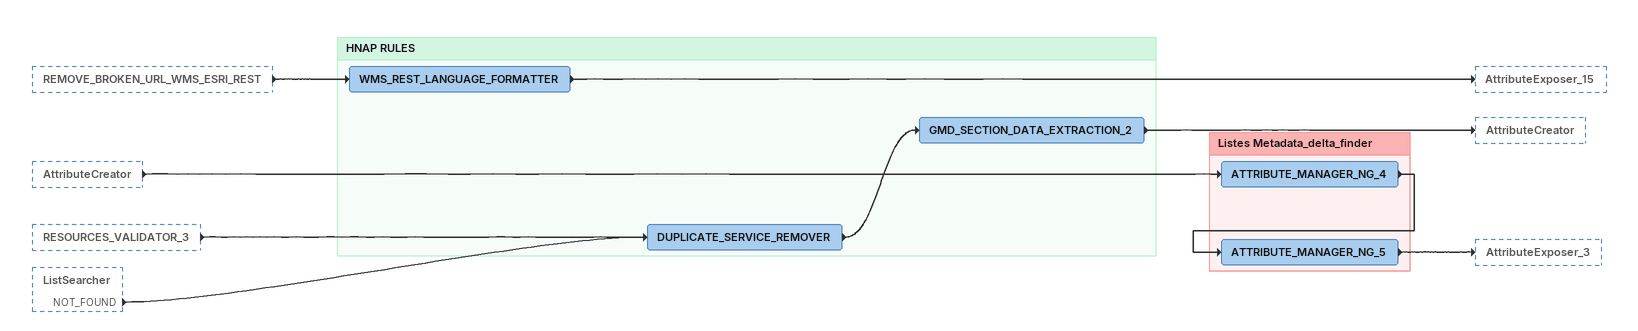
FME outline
REMOVE_BROKEN_URL_WMS_ESRI_REST [outside]
    -> WMS_REST_LANGUAGE_FORMATTER
AttributeCreator [outside]
    -> ATTRIBUTE_MANAGER_NG_4
RESOURCES_VALIDATOR_3 [outside]
    -> DUPLICATE_SERVICE_REMOVER
ListSearcher [outside]
    NOT_FOUND -> DUPLICATE_SERVICE_REMOVER

Bookmark: HNAP RULES
WMS_REST_LANGUAGE_FORMATTER
    -> AttributeExposer_15
DUPLICATE_SERVICE_REMOVER
    -> GMD_SECTION_DATA_EXTRACTION_2
GMD_SECTION_DATA_EXTRACTION_2
    -> AttributeCreator

Bookmark: Listes Metadata_delta_finder
ATTRIBUTE_MANAGER_NG_4
    -> ATTRIBUTE_MANAGER_NG_5
ATTRIBUTE_MANAGER_NG_5
    -> AttributeExposer_3
